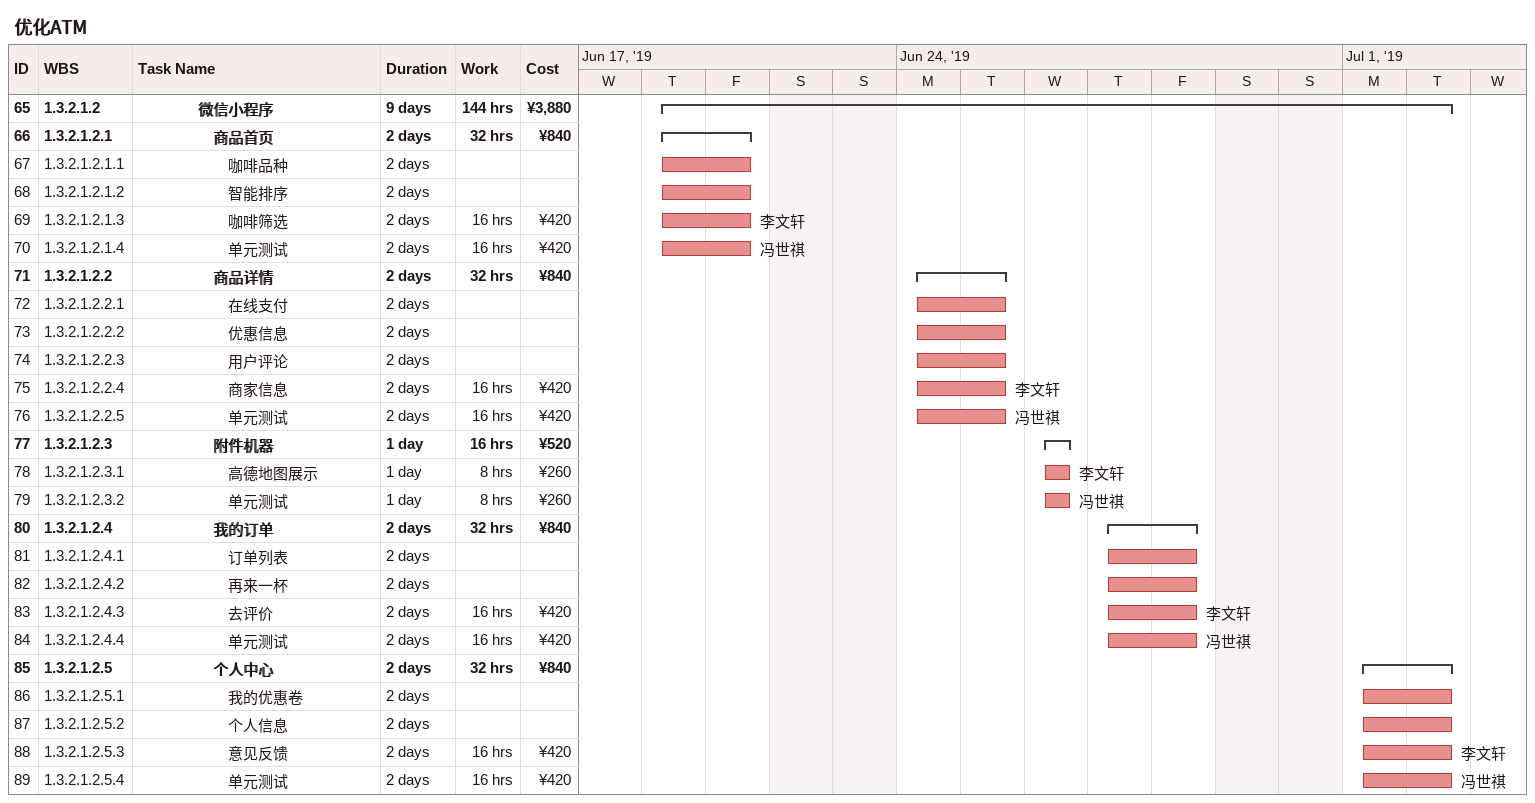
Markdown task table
优化ATM

| ID | WBS | Task | Duration | Start | Finish | Resources | Work (h) | Cost (¥) |
|---|---|---|---|---|---|---|---|---|
| 65 | 1.3.2.1.2 | **微信小程序** | 9d | 2019-06-20 | 2019-07-02 |  | 144 | 3880 |
| 66 | 1.3.2.1.2.1 | **商品首页** | 2d | 2019-06-20 | 2019-06-21 |  | 32 | 840 |
| 67 | 1.3.2.1.2.1.1 | 咖啡品种 | 2d | 2019-06-20 | 2019-06-21 |  |  |  |
| 68 | 1.3.2.1.2.1.2 | 智能排序 | 2d | 2019-06-20 | 2019-06-21 |  |  |  |
| 69 | 1.3.2.1.2.1.3 | 咖啡筛选 | 2d | 2019-06-20 | 2019-06-21 | 李文轩 | 16 | 420 |
| 70 | 1.3.2.1.2.1.4 | 单元测试 | 2d | 2019-06-20 | 2019-06-21 | 冯世祺 | 16 | 420 |
| 71 | 1.3.2.1.2.2 | **商品详情** | 2d | 2019-06-24 | 2019-06-25 |  | 32 | 840 |
| 72 | 1.3.2.1.2.2.1 | 在线支付 | 2d | 2019-06-24 | 2019-06-25 |  |  |  |
| 73 | 1.3.2.1.2.2.2 | 优惠信息 | 2d | 2019-06-24 | 2019-06-25 |  |  |  |
| 74 | 1.3.2.1.2.2.3 | 用户评论 | 2d | 2019-06-24 | 2019-06-25 |  |  |  |
| 75 | 1.3.2.1.2.2.4 | 商家信息 | 2d | 2019-06-24 | 2019-06-25 | 李文轩 | 16 | 420 |
| 76 | 1.3.2.1.2.2.5 | 单元测试 | 2d | 2019-06-24 | 2019-06-25 | 冯世祺 | 16 | 420 |
| 77 | 1.3.2.1.2.3 | **附件机器** | 1d | 2019-06-26 | 2019-06-26 |  | 16 | 520 |
| 78 | 1.3.2.1.2.3.1 | 高德地图展示 | 1d | 2019-06-26 | 2019-06-26 | 李文轩 | 8 | 260 |
| 79 | 1.3.2.1.2.3.2 | 单元测试 | 1d | 2019-06-26 | 2019-06-26 | 冯世祺 | 8 | 260 |
| 80 | 1.3.2.1.2.4 | **我的订单** | 2d | 2019-06-27 | 2019-06-28 |  | 32 | 840 |
| 81 | 1.3.2.1.2.4.1 | 订单列表 | 2d | 2019-06-27 | 2019-06-28 |  |  |  |
| 82 | 1.3.2.1.2.4.2 | 再来一杯 | 2d | 2019-06-27 | 2019-06-28 |  |  |  |
| 83 | 1.3.2.1.2.4.3 | 去评价 | 2d | 2019-06-27 | 2019-06-28 | 李文轩 | 16 | 420 |
| 84 | 1.3.2.1.2.4.4 | 单元测试 | 2d | 2019-06-27 | 2019-06-28 | 冯世祺 | 16 | 420 |
| 85 | 1.3.2.1.2.5 | **个人中心** | 2d | 2019-07-01 | 2019-07-02 |  | 32 | 840 |
| 86 | 1.3.2.1.2.5.1 | 我的优惠卷 | 2d | 2019-07-01 | 2019-07-02 |  |  |  |
| 87 | 1.3.2.1.2.5.2 | 个人信息 | 2d | 2019-07-01 | 2019-07-02 |  |  |  |
| 88 | 1.3.2.1.2.5.3 | 意见反馈 | 2d | 2019-07-01 | 2019-07-02 | 李文轩 | 16 | 420 |
| 89 | 1.3.2.1.2.5.4 | 单元测试 | 2d | 2019-07-01 | 2019-07-02 | 冯世祺 | 16 | 420 |
